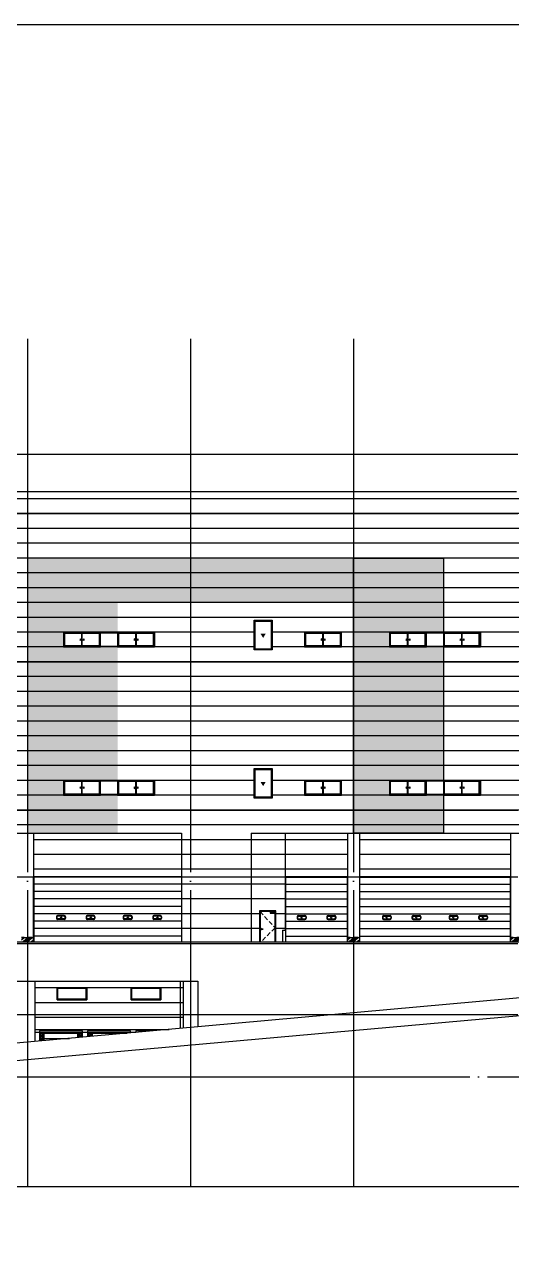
# Model space of a CAD drawing. Header units: millimetres. Extents: x -8000 to 205000, y 0 to 166200.
# Drawn here: x 94430 to 127289, y 83100 to 166200 of the extents above; entities that cross this region are included whole.
import ezdxf
from ezdxf.xclip import XClip

# ---------------------------------------------------------------- set-up
doc = ezdxf.new("R2010")
doc.units = ezdxf.units.MM
doc.header["$LTSCALE"] = 600
doc.header["$MEASUREMENT"] = 0
doc.header["$XCLIPFRAME"] = 0
doc.linetypes.add('CEN', pattern=[62, 60, -1, 0, -1])
doc.linetypes.add('DASHED', pattern=[0.75, 0.5, -0.25])
doc.layers.get('0').update_dxf_attribs({"linetype": 'CONTINUOUS'})
for name, color, linetype in [('8', 8, 'CONTINUOUS'), ('A-ANNO-SYMB', 7, 'CONTINUOUS'), ('A-CEN', 1, 'CEN'), ('A-ELEV-HAT1', 253, 'CONTINUOUS'), ('A-ELEV-MATR1', 8, 'CONTINUOUS'), ('A-ELEV-OUT1', 2, 'CONTINUOUS'), ('A-ELEV-OUT2', 3, 'CONTINUOUS'), ('A-ELEV-OUT4', 9, 'CONTINUOUS'), ('A-ELEV-OUT5', 4, 'CONTINUOUS'), ('A-ELEV-WIN', 4, 'CONTINUOUS'), ('A-ELEV-WIN-OPEN', 6, 'DASHED'), ('A-ELEV-WIN-PAT3', 252, 'CONTINUOUS'), ('색상1', 252, 'CONTINUOUS'), ('충돌방지대', 6, 'CONTINUOUS')]:
    doc.layers.add(name, color=color, linetype=linetype)
doc.layers.add('Defpoint', color=161, linetype='CONTINUOUS', plot=False)

# ---------------------------------------------------------------- blocks, each defined once
blk = doc.blocks.new('기둥 충돌방지-01')
at = {"layer": 'A-ELEV-HAT1'}
h = blk.add_hatch(color=256, dxfattribs=at)
h.dxf.hatch_style = 1
edge = h.paths.add_edge_path()
edge.add_line((0, 612), (0, 367))
edge.add_line((0, 367), (212, 558))
edge.add_line((212, 558), (212, 800))
edge.add_arc((162, 800), 50, 0, 2.91946)
edge.add_line((212, 803), (0, 612))
edge = h.paths.add_edge_path()
edge.add_line((800, 1087), (800, 1331))
edge.add_line((800, 1331), (292, 875))
edge.add_arc((162, 800), 150, 360, 29.84213, ccw=False)
edge.add_line((312, 800), (312, 648))
edge.add_line((312, 648), (488, 806))
edge.add_arc((638, 800), 150, 90, 177.65554, ccw=False)
edge.add_line((638, 950), (648, 950))
edge.add_line((648, 950), (800, 1087))
h.paths.add_polyline_path([(0, 0), (138, 0), (212, 67), (212, 312), (0, 119)])
h.paths.add_polyline_path([(488, 8), (488, 95), (381, 0), (448, 0), (448, 8)])
h.paths.add_polyline_path([(588, 184), (588, 8), (628, 8), (628, 0), (641, 0), (800, 141), (800, 371)])
h.paths.add_polyline_path([(488, 563), (312, 403), (312, 158), (488, 318)])
h.paths.add_polyline_path([(0, 950), (104, 950), (715, 1500), (443, 1500), (0, 1102)])
h.paths.add_polyline_path([(588, 654), (588, 409), (800, 602), (800, 847)])
h.paths.add_polyline_path([(0, 1346), (171, 1500), (0, 1500)])
for points in [[(0, 1346), (171, 1500), (0, 1500)], [(0, 950), (104, 950), (715, 1500), (443, 1500), (0, 1102)], [(588, 654), (588, 409), (800, 602), (800, 847)], [(0, 0), (138, 0), (212, 67), (212, 312), (0, 119)], [(488, 563), (312, 403), (312, 158), (488, 318)], [(488, 8), (488, 95), (381, 0), (448, 0), (448, 8)], [(588, 184), (588, 8), (628, 8), (628, 0), (641, 0), (800, 141), (800, 371)]]:
    blk.add_lwpolyline(points, close=True, dxfattribs=at)
for points in [[(800, 1087), (800, 1331), (292, 875, -0.130952), (312, 800), (312, 648), (488, 806, -0.402279), (638, 950), (648, 950)], [(0, 612), (0, 367), (212, 558), (212, 800, 0.012739), (212, 803)]]:
    blk.add_lwpolyline(points, format="xyb", close=True, dxfattribs=at)
at = {"layer": 'A-ELEV-OUT1'}
for p, q in [((0, 0), (0, 850)), ((800, 0), (800, 850))]:
    blk.add_line(p, q, dxfattribs=at)
at = {"layer": 'A-ELEV-OUT4'}
for p, q in [((0, 1102), (443, 1500)), ((0, 1346), (171, 1500)), ((0, 1500), (800, 1500)), ((104, 950), (715, 1500)), ((312, 893), (800, 1331)), ((588, 654), (800, 847)), ((648, 950), (800, 1087)), ((0, 612), (212, 803)), ((0, 367), (212, 558)), ((0, 119), (212, 312)), ((138, 0), (212, 67)), ((312, 648), (488, 806)), ((312, 403), (488, 563)), ((312, 158), (488, 318)), ((381, 0), (488, 95)), ((588, 409), (800, 602)), ((588, 184), (800, 371)), ((641, 0), (800, 141)), ((493, 0), (493, 0))]:
    blk.add_line(p, q, dxfattribs=at)
at = {"layer": '충돌방지대'}
for p, q in [((-106, 950), (162, 950)), ((-106, 850), (162, 850)), ((906, 950), (638, 950)), ((906, 850), (638, 850)), ((-296, 8), (-116, 8)), ((-296, 0), (-296, 8)), ((-256, 8), (-256, 800)), ((-156, 8), (-156, 800)), ((-116, 0), (-116, 8)), ((172, 8), (352, 8)), ((172, 0), (172, 8)), ((212, 800), (212, 8)), ((312, 800), (312, 8)), ((352, 0), (352, 8)), ((628, 8), (448, 8)), ((448, 0), (448, 8)), ((488, 800), (488, 8)), ((588, 800), (588, 8)), ((628, 0), (628, 8)), ((1096, 8), (916, 8)), ((916, 0), (916, 8)), ((956, 8), (956, 800)), ((1056, 8), (1056, 800)), ((1096, 0), (1096, 8)), ((-296, 0), (-116, 0)), ((172, 0), (352, 0)), ((628, 0), (448, 0)), ((1096, 0), (916, 0))]:
    blk.add_line(p, q, dxfattribs=at)
for centre, radius, start, end in [((-106, 800), 150, 90, 180), ((-106, 800), 50, 90, 180), ((162, 800), 150, 0, 90), ((162, 800), 50, 0, 90), ((638, 800), 150, 90, 180), ((638, 800), 50, 90, 180), ((906, 800), 150, 0, 90), ((906, 800), 50, 0, 90)]:
    blk.add_arc(centre, radius, start, end, dxfattribs=at)
blk = doc.blocks.new('G$CCBD9A60B')
at = {"layer": 'A-ANNO-SYMB'}
blk.add_hatch(color=10, dxfattribs=at).paths.add_polyline_path([(420, 1100), (603, 815), (776, 1100)])
at = {"layer": 'A-ELEV-OUT2'}
blk.add_lwpolyline([(0, 2000), (1200, 2000), (1200, 0), (0, 0)], close=True, dxfattribs=at)
at = {"layer": 'A-ELEV-WIN'}
blk.add_lwpolyline([(60, 1940), (1140, 1940), (1140, 60), (60, 60)], close=True, dxfattribs=at)
blk = doc.blocks.new('G$CEF023C29')
at = {"layer": 'A-ANNO-SYMB', "elevation": -103000}
for points in [[(1123, 443), (1180, 500), (1123, 557)], [(1377, 443), (1320, 500), (1377, 557)], [(4773, 443), (4830, 500), (4773, 557)], [(5027, 443), (4970, 500), (5027, 557)]]:
    blk.add_lwpolyline(points, close=True, dxfattribs=at)
at = {"layer": 'A-ELEV-WIN'}
for p, q in [((2500, 1000, -103000), (0, 1000, -103000)), ((0, 1000, -103000), (0, 0, -103000)), ((40, 40, -103000), (40, 960, -103000)), ((40, 960, -103000), (1230, 960, -103000)), ((80, 80, -103000), (80, 920, -103000)), ((80, 920, -103000), (1230, 920, -103000)), ((1230, 960, -103000), (2460, 960, -103000)), ((1230, 40, -103000), (1230, 960, -103000)), ((1270, 920, -103000), (2420, 920, -103000)), ((1270, 80, -103000), (1270, 920, -103000)), ((2420, 80, -103000), (2420, 920, -103000)), ((2460, 40, -103000), (2460, 960, -103000)), ((2500, 1000, -103000), (2500, 0, -103000)), ((2500, 1000, -103000), (2500, 0, -103000)), ((3650, 1000, -103000), (2500, 1000, -103000)), ((3650, 960, -103000), (2500, 960, -103000)), ((6150, 1000, -103000), (3650, 1000, -103000)), ((3690, 40, -103000), (3690, 960, -103000)), ((3690, 960, -103000), (4880, 960, -103000)), ((3730, 80, -103000), (3730, 920, -103000)), ((3730, 920, -103000), (4880, 920, -103000)), ((4880, 960, -103000), (6110, 960, -103000)), ((4880, 40, -103000), (4880, 960, -103000)), ((4920, 920, -103000), (6070, 920, -103000)), ((4920, 80, -103000), (4920, 920, -103000)), ((6070, 80, -103000), (6070, 920, -103000)), ((6110, 40, -103000), (6110, 960, -103000)), ((6150, 1000, -103000), (6150, 0, -103000)), ((2500, 0, -103000), (0, 0, -103000)), ((40, 40, -103000), (1230, 40, -103000)), ((80, 80, -103000), (1230, 80, -103000)), ((1230, 40, -103000), (2460, 40, -103000)), ((1270, 80, -103000), (2420, 80, -103000)), ((2500, 40, -103000), (3650, 40, -103000)), ((2500, 0, -103000), (3650, 0, -103000)), ((6150, 0, -103000), (3650, 0, -103000)), ((3690, 40, -103000), (4880, 40, -103000)), ((3730, 80, -103000), (4880, 80, -103000)), ((4880, 40, -103000), (6110, 40, -103000)), ((4920, 80, -103000), (6070, 80, -103000))]:
    blk.add_line(p, q, dxfattribs=at)
at = {"layer": 'A-ELEV-WIN', "elevation": -103000}
for points in [[(2500, 0), (0, 0), (0, 1000), (2500, 1000)], [(6150, 0), (3650, 0), (3650, 1000), (6150, 1000)]]:
    blk.add_lwpolyline(points, close=True, dxfattribs=at)
blk = doc.blocks.new('G$C0437542C')
at = {"layer": 'A-ANNO-SYMB', "elevation": -103000}
for points in [[(1123, 443), (1180, 500), (1123, 557)], [(1377, 443), (1320, 500), (1377, 557)]]:
    blk.add_lwpolyline(points, close=True, dxfattribs=at)
at = {"layer": 'A-ELEV-WIN'}
for p, q in [((0, 1000, -103000), (2500, 1000, -103000)), ((0, 1000, -103000), (0, 0, -103000)), ((1270, 960, -103000), (40, 960, -103000)), ((40, 40, -103000), (40, 960, -103000)), ((1230, 920, -103000), (80, 920, -103000)), ((80, 80, -103000), (80, 920, -103000)), ((1230, 80, -103000), (1230, 920, -103000)), ((1270, 40, -103000), (1270, 960, -103000)), ((2460, 960, -103000), (1270, 960, -103000)), ((2420, 920, -103000), (1270, 920, -103000)), ((2420, 80, -103000), (2420, 920, -103000)), ((2460, 40, -103000), (2460, 960, -103000)), ((0, 0, -103000), (2500, 0, -103000)), ((1270, 40, -103000), (40, 40, -103000)), ((1230, 80, -103000), (80, 80, -103000)), ((2420, 80, -103000), (1270, 80, -103000)), ((2460, 40, -103000), (1270, 40, -103000))]:
    blk.add_line(p, q, dxfattribs=at)
at = {"layer": 'A-ELEV-WIN', "elevation": -103000}
blk.add_lwpolyline([(0, 0), (2500, 0), (2500, 1000), (0, 1000)], close=True, dxfattribs=at)
blk = doc.blocks.new('od-h5000-2')
at = {"layer": 'A-ELEV-OUT2'}
for p, q in [((-10200, -500), (-200, -500)), ((-10200, -4900), (-10200, -500))]:
    blk.add_line(p, q, dxfattribs=at)
at = {"layer": 'A-ELEV-WIN-PAT3'}
for p, q in [((-200, -530), (-10170, -530)), ((-10170, -530), (-10170, -4900)), ((-8650, -3205), (-8650, -3295)), ((-8625, -3205), (-8625, -3295)), ((-8130, -3125), (-8570, -3125)), ((-8130, -3150), (-8570, -3150)), ((-8289, -3194), (-8403, -3303)), ((-8289, -3216), (-8361, -3286)), ((-8288, -3234), (-8323, -3270)), ((-8075, -3205), (-8075, -3295)), ((-8050, -3205), (-8050, -3295)), ((-6650, -3205), (-6650, -3295)), ((-6625, -3205), (-6625, -3295)), ((-6130, -3125), (-6570, -3125)), ((-6130, -3150), (-6570, -3150)), ((-6289, -3194), (-6403, -3303)), ((-6289, -3216), (-6361, -3286)), ((-6288, -3234), (-6323, -3270)), ((-6075, -3205), (-6075, -3295)), ((-6050, -3205), (-6050, -3295)), ((-4150, -3205), (-4150, -3295)), ((-4125, -3205), (-4125, -3295)), ((-3630, -3125), (-4070, -3125)), ((-3630, -3150), (-4070, -3150)), ((-3789, -3194), (-3903, -3303)), ((-3789, -3216), (-3861, -3286)), ((-3788, -3234), (-3823, -3270)), ((-3575, -3205), (-3575, -3295)), ((-3550, -3205), (-3550, -3295)), ((-2150, -3205), (-2150, -3295)), ((-2125, -3205), (-2125, -3295)), ((-1630, -3125), (-2070, -3125)), ((-1630, -3150), (-2070, -3150)), ((-1789, -3194), (-1903, -3303)), ((-1789, -3216), (-1861, -3286)), ((-1788, -3234), (-1823, -3270)), ((-1575, -3205), (-1575, -3295)), ((-1550, -3205), (-1550, -3295)), ((-8130, -3350), (-8570, -3350)), ((-8130, -3375), (-8570, -3375)), ((-6130, -3350), (-6570, -3350)), ((-6130, -3375), (-6570, -3375)), ((-3630, -3350), (-4070, -3350)), ((-3630, -3375), (-4070, -3375)), ((-1630, -3350), (-2070, -3350)), ((-1630, -3375), (-2070, -3375))]:
    blk.add_line(p, q, dxfattribs=at)
for points in [[(-200, -500), (-10170, -500)], [(-200, -1000), (-10170, -1000)], [(-200, -1500), (-10170, -1500)], [(-200, -2000), (-10170, -2000)], [(-200, -2500), (-10170, -2500)], [(-200, -3000), (-10170, -3000)], [(-200, -3500), (-10170, -3500)], [(-200, -4000), (-10170, -4000)], [(-200, -4500), (-10170, -4500)]]:
    blk.add_lwpolyline(points, dxfattribs=at)
for centre, radius, start, end in [((-8570, -3205), 80, 90, 180), ((-8570, -3295), 80, 180, 270), ((-8570, -3205), 55, 90, 180), ((-8570, -3295), 55, 180, 270), ((-8130, -3205), 80, 0, 90), ((-8130, -3205), 55, 0, 90), ((-8130, -3295), 80, 270, 0), ((-8130, -3295), 55, 270, 0), ((-6570, -3205), 80, 90, 180), ((-6570, -3295), 80, 180, 270), ((-6570, -3205), 55, 90, 180), ((-6570, -3295), 55, 180, 270), ((-6130, -3205), 80, 0, 90), ((-6130, -3205), 55, 0, 90), ((-6130, -3295), 80, 270, 0), ((-6130, -3295), 55, 270, 0), ((-4070, -3205), 80, 90, 180), ((-4070, -3295), 80, 180, 270), ((-4070, -3205), 55, 90, 180), ((-4070, -3295), 55, 180, 270), ((-3630, -3205), 80, 0, 90), ((-3630, -3205), 55, 0, 90), ((-3630, -3295), 80, 270, 0), ((-3630, -3295), 55, 270, 0), ((-2070, -3205), 80, 90, 180), ((-2070, -3295), 80, 180, 270), ((-2070, -3205), 55, 90, 180), ((-2070, -3295), 55, 180, 270), ((-1630, -3205), 80, 0, 90), ((-1630, -3205), 55, 0, 90), ((-1630, -3295), 80, 270, 0), ((-1630, -3295), 55, 270, 0)]:
    blk.add_arc(centre, radius, start, end, dxfattribs=at)
blk = doc.blocks.new('od-h5000')
at = {"layer": 'A-ELEV-OUT2'}
for p, q in [((10200, -500), (0, -500)), ((0, -500), (0, -4900)), ((10200, -4900), (10200, -500))]:
    blk.add_line(p, q, dxfattribs=at)
at = {"layer": 'A-ELEV-WIN-PAT3'}
for p, q in [((30, -4900), (30, -530)), ((30, -530), (10170, -530)), ((10170, -530), (10170, -4900)), ((1550, -3205), (1550, -3295)), ((1575, -3205), (1575, -3295)), ((1630, -3125), (2070, -3125)), ((1630, -3150), (2070, -3150)), ((1788, -3234), (1823, -3270)), ((1789, -3194), (1903, -3303)), ((1789, -3216), (1861, -3286)), ((2125, -3205), (2125, -3295)), ((2150, -3205), (2150, -3295)), ((3550, -3205), (3550, -3295)), ((3575, -3205), (3575, -3295)), ((3630, -3125), (4070, -3125)), ((3630, -3150), (4070, -3150)), ((3788, -3234), (3823, -3270)), ((3789, -3194), (3903, -3303)), ((3789, -3216), (3861, -3286)), ((4125, -3205), (4125, -3295)), ((4150, -3205), (4150, -3295)), ((6050, -3205), (6050, -3295)), ((6075, -3205), (6075, -3295)), ((6130, -3125), (6570, -3125)), ((6130, -3150), (6570, -3150)), ((6288, -3234), (6323, -3270)), ((6289, -3194), (6403, -3303)), ((6289, -3216), (6361, -3286)), ((6625, -3205), (6625, -3295)), ((6650, -3205), (6650, -3295)), ((8050, -3205), (8050, -3295)), ((8075, -3205), (8075, -3295)), ((8130, -3125), (8570, -3125)), ((8130, -3150), (8570, -3150)), ((8288, -3234), (8323, -3270)), ((8289, -3194), (8403, -3303)), ((8289, -3216), (8361, -3286)), ((8625, -3205), (8625, -3295)), ((8650, -3205), (8650, -3295)), ((1630, -3350), (2070, -3350)), ((1630, -3375), (2070, -3375)), ((3630, -3350), (4070, -3350)), ((3630, -3375), (4070, -3375)), ((6130, -3350), (6570, -3350)), ((6130, -3375), (6570, -3375)), ((8130, -3350), (8570, -3350)), ((8130, -3375), (8570, -3375))]:
    blk.add_line(p, q, dxfattribs=at)
for points in [[(30, -500), (10170, -500)], [(30, -1000), (10170, -1000)], [(30, -1500), (10170, -1500)], [(30, -2000), (10170, -2000)], [(30, -2500), (10170, -2500)], [(30, -3000), (10170, -3000)], [(30, -3500), (10170, -3500)], [(30, -4000), (10170, -4000)], [(30, -4500), (10170, -4500)]]:
    blk.add_lwpolyline(points, dxfattribs=at)
for centre, radius, start, end in [((1630, -3205), 80, 90, 180), ((1630, -3295), 80, 180, 270), ((1630, -3205), 55, 90, 180), ((1630, -3295), 55, 180, 270), ((2070, -3205), 80, 0, 90), ((2070, -3205), 55, 0, 90), ((2070, -3295), 80, 270, 0), ((2070, -3295), 55, 270, 0), ((3630, -3205), 80, 90, 180), ((3630, -3295), 80, 180, 270), ((3630, -3205), 55, 90, 180), ((3630, -3295), 55, 180, 270), ((4070, -3205), 80, 0, 90), ((4070, -3205), 55, 0, 90), ((4070, -3295), 80, 270, 0), ((4070, -3295), 55, 270, 0), ((6130, -3205), 80, 90, 180), ((6130, -3295), 80, 180, 270), ((6130, -3205), 55, 90, 180), ((6130, -3295), 55, 180, 270), ((6570, -3205), 80, 0, 90), ((6570, -3205), 55, 0, 90), ((6570, -3295), 80, 270, 0), ((6570, -3295), 55, 270, 0), ((8130, -3205), 80, 90, 180), ((8130, -3295), 80, 180, 270), ((8130, -3205), 55, 90, 180), ((8130, -3295), 55, 180, 270), ((8570, -3205), 80, 0, 90), ((8570, -3205), 55, 0, 90), ((8570, -3295), 80, 270, 0), ((8570, -3295), 55, 270, 0)]:
    blk.add_arc(centre, radius, start, end, dxfattribs=at)
blk = doc.blocks.new('G$C96EAABE0')
at = {"layer": 'A-ELEV-OUT2'}
for p, q in [((4200, 4400), (0, 4400)), ((0, 4400), (0, 0)), ((4200, 0), (4200, 4400))]:
    blk.add_line(p, q, dxfattribs=at)
at = {"layer": 'A-ELEV-WIN-PAT3'}
for p, q in [((30, 0), (30, 4370)), ((30, 4370), (4170, 4370)), ((4170, 4370), (4170, 0)), ((800, 1695), (800, 1605)), ((825, 1695), (825, 1605)), ((880, 1775), (1320, 1775)), ((880, 1750), (1320, 1750)), ((1038, 1666), (1073, 1630)), ((1039, 1706), (1153, 1597)), ((1039, 1684), (1111, 1614)), ((1375, 1695), (1375, 1605)), ((1400, 1695), (1400, 1605)), ((2800, 1695), (2800, 1605)), ((2825, 1695), (2825, 1605)), ((2880, 1775), (3320, 1775)), ((2880, 1750), (3320, 1750)), ((3038, 1666), (3073, 1630)), ((3039, 1706), (3153, 1597)), ((3039, 1684), (3111, 1614)), ((3375, 1695), (3375, 1605)), ((3400, 1695), (3400, 1605)), ((880, 1550), (1320, 1550)), ((880, 1525), (1320, 1525)), ((2880, 1550), (3320, 1550)), ((2880, 1525), (3320, 1525))]:
    blk.add_line(p, q, dxfattribs=at)
for points in [[(30, 4400), (4170, 4400)], [(30, 3900), (4170, 3900)], [(30, 3400), (4170, 3400)], [(30, 2900), (4170, 2900)], [(30, 2400), (4170, 2400)], [(30, 1900), (4170, 1900)], [(30, 1400), (4170, 1400)], [(30, 900), (4170, 900)], [(30, 400), (4170, 400)]]:
    blk.add_lwpolyline(points, dxfattribs=at)
for centre, radius, start, end in [((880, 1695), 80, 90, 180), ((880, 1695), 55, 90, 180), ((1320, 1695), 80, 0, 90), ((1320, 1695), 55, 0, 90), ((2880, 1695), 80, 90, 180), ((2880, 1695), 55, 90, 180), ((3320, 1695), 80, 0, 90), ((3320, 1695), 55, 0, 90), ((880, 1605), 80, 180, 270), ((880, 1605), 55, 180, 270), ((1320, 1605), 80, 270, 0), ((1320, 1605), 55, 270, 0), ((2880, 1605), 80, 180, 270), ((2880, 1605), 55, 180, 270), ((3320, 1605), 80, 270, 0), ((3320, 1605), 55, 270, 0)]:
    blk.add_arc(centre, radius, start, end, dxfattribs=at)
blk = doc.blocks.new('G$C4056F6B6')
blk.add_lwpolyline([(0, 800), (2000, 800), (2000, 0), (0, 0)], close=True)
at = {"layer": 'A-ELEV-WIN'}
for p, q in [((0, 800), (2000, 800)), ((0, 800), (0, 0)), ((0, 0), (2000, 0)), ((1020, 760), (40, 760)), ((40, 40), (40, 760)), ((1020, 40), (40, 40)), ((1960, 760), (1020, 760)), ((1960, 40), (1020, 40)), ((1960, 40), (1960, 760))]:
    blk.add_line(p, q, dxfattribs=at)
blk.add_lwpolyline([(0, 0), (2000, 0), (2000, 800), (0, 800)], close=True, dxfattribs=at)

msp = doc.modelspace()

# ---------------------------------------------------------------- hatches: boundary and pattern name
at = {"layer": '색상1'}
h = msp.add_hatch(color=256, dxfattribs=at)
h.dxf.hatch_style = 1
h.paths.add_polyline_path([(100705, 114212), (97055, 114212), (97055, 115212), (100705, 115212), (100705, 124212), (97055, 124212), (97055, 125212), (100705, 125212), (100705, 130212), (94630, 130212), (94630, 111662), (100705, 111662)])
h = msp.add_hatch(color=256, dxfattribs=at)
h.dxf.hatch_style = 1
h.paths.add_polyline_path([(100704, 130212), (116630, 130212), (116630, 127212), (100704, 127212)])
h = msp.add_hatch(color=256, dxfattribs=at)
h.dxf.hatch_style = 1
h.paths.add_polyline_path([(122705, 114212), (119055, 114212), (119055, 115212), (122705, 115212), (122705, 124212), (119055, 124212), (119055, 125212), (122705, 125212), (122705, 130212), (116630, 130212), (116630, 111662), (122705, 111662)])

# ---------------------------------------------------------------- linework, layer by layer
at = {"layer": '8'}
msp.add_line((104930, 101662), (104930, 98479), dxfattribs=at)
at = {"layer": '8', "color": 252}
for p, q in [((95430, 98159), (95730, 98159)), ((95430, 98159), (95730, 98159)), ((95430, 98159), (95730, 98159)), ((95430, 98109), (95730, 98109)), ((95430, 98109), (95730, 98109)), ((95430, 98109), (95730, 98109)), ((95430, 98109), (95730, 98109)), ((98030, 98159), (98330, 98159)), ((98030, 98159), (98330, 98159)), ((98030, 98159), (98330, 98159)), ((98030, 98109), (98330, 98109)), ((98030, 98109), (98330, 98109)), ((98030, 98109), (98330, 98109)), ((98030, 98109), (98330, 98109)), ((98680, 98159), (98980, 98159)), ((98680, 98159), (98980, 98159)), ((98680, 98159), (98980, 98159)), ((98680, 98109), (98980, 98109)), ((98680, 98109), (98980, 98109)), ((98680, 98109), (98980, 98109)), ((98680, 98109), (98980, 98109)), ((101280, 98159), (101358, 98159)), ((101280, 98159), (101358, 98159)), ((101280, 98159), (101358, 98159)), ((95430, 98009), (95730, 98009)), ((95430, 98009), (95730, 98009)), ((95430, 98009), (95730, 98009)), ((95430, 98009), (95730, 98009)), ((95430, 97909), (95730, 97909)), ((95430, 97909), (95730, 97909)), ((95430, 97909), (95730, 97909)), ((95430, 97909), (95730, 97909)), ((95430, 97809), (95730, 97809)), ((95430, 97809), (95730, 97809)), ((95430, 97809), (95730, 97809)), ((95430, 97809), (95730, 97809)), ((95430, 97709), (95730, 97709)), ((95430, 97709), (95730, 97709)), ((95430, 97709), (95730, 97709)), ((95430, 97709), (95730, 97709)), ((95730, 97809), (97451, 97809)), ((98030, 98009), (98330, 98009)), ((98030, 97909), (98330, 97909)), ((98030, 97909), (98330, 97909)), ((98030, 97909), (98330, 97909)), ((98030, 97909), (98330, 97909)), ((98680, 98009), (98980, 98009)), ((98680, 98009), (98980, 98009)), ((98680, 98009), (98980, 98009)), ((98680, 98009), (98980, 98009))]:
    msp.add_line(p, q, dxfattribs=at)
msp.add_lwpolyline([(98330, 98159), (98330, 98309), (95430, 98309), (95430, 98159), (95730, 98159), (98030, 98159)], close=True, dxfattribs=at)
for points in [[(95730, 97655), (95730, 98159), (95430, 98159), (95430, 97628)], [(95530, 97637), (95530, 98159), (95630, 98159), (95630, 97646)], [(98030, 97861), (98030, 98159), (95730, 98159), (95730, 97655)], [(98330, 97888), (98330, 98159), (98030, 98159), (98030, 97861)], [(98130, 97870), (98130, 98159), (98230, 98159), (98230, 97879)], [(101580, 98179), (101580, 98309), (98680, 98309), (98680, 98159), (98980, 98159), (101280, 98159), (101358, 98159)], [(98980, 97946), (98980, 98159), (98680, 98159), (98680, 97919)], [(98780, 97928), (98780, 98159), (98880, 98159), (98880, 97937)], [(101280, 98152), (101280, 98159), (98980, 98159), (98980, 97946)], [(101358, 98159), (101280, 98159), (101280, 98152)], [(103032, 98309), (101930, 98309), (101930, 98211)]]:
    msp.add_lwpolyline(points, dxfattribs=at)
at = {"layer": 'A-CEN'}
for p, q in [((94630, 145012), (94630, 87812)), ((105630, 145012), (105630, 87812)), ((116630, 145012), (116630, 87812)), ((17320, 137212), (183000, 137212)), ((17320, 133212), (183000, 133212)), ((17320, 123212), (183000, 123212)), ((17320, 113212), (183000, 113212)), ((17320, 108712), (182166, 108712)), ((17320, 104212), (182166, 104212)), ((17320, 99412), (182166, 99412)), ((51275, 95212), (182166, 95212))]:
    msp.add_line(p, q, dxfattribs=at)
at = {"layer": 'A-ELEV-MATR1'}
for p, q in [((150230, 134212), (43680, 134212)), ((150230, 133212), (43680, 133212)), ((150230, 132212), (43680, 132212)), ((136330, 131212), (43680, 131212)), ((150230, 130212), (43680, 130212)), ((150230, 129212), (43680, 129212)), ((150230, 128212), (43680, 128212)), ((150230, 127212), (43680, 127212)), ((150230, 126212), (43680, 126212)), ((109930, 125212), (74630, 125212)), ((150230, 125212), (111130, 125212)), ((109930, 124212), (74630, 124212)), ((150230, 124212), (111130, 124212)), ((150230, 123212), (43680, 123212)), ((150230, 122212), (43680, 122212)), ((136330, 121212), (43680, 121212)), ((150230, 120212), (43680, 120212)), ((150230, 119212), (43680, 119212)), ((150230, 118212), (43680, 118212)), ((150230, 117212), (43680, 117212)), ((150230, 116212), (43680, 116212)), ((109930, 115212), (74630, 115212)), ((150230, 115212), (111130, 115212)), ((109930, 114212), (74630, 114212)), ((150230, 114212), (111130, 114212)), ((150230, 113212), (43680, 113212)), ((150230, 112212), (43680, 112212)), ((116230, 111212), (95030, 111212)), ((127230, 111212), (117030, 111212)), ((116230, 110212), (95030, 110212)), ((127230, 110212), (117030, 110212)), ((116230, 109212), (95030, 109212)), ((127230, 109212), (117030, 109212)), ((112030, 108212), (105030, 108212)), ((112030, 107212), (105030, 107212)), ((110280, 106212), (105030, 106212)), ((112030, 106212), (111380, 106212)), ((110280, 105212), (105030, 105212)), ((112030, 105212), (111380, 105212)), ((105130, 101212), (95130, 101212)), ((105130, 100212), (95130, 100212)), ((105130, 99212), (95130, 99212)), ((101947, 98212), (95130, 98212))]:
    msp.add_line(p, q, dxfattribs=at)
at = {"layer": 'A-ELEV-OUT1'}
for p, q in [((73230, 111662), (105030, 111662)), ((95030, 111662), (95030, 104312)), ((105030, 111662), (105030, 104312)), ((109730, 111662), (145230, 111662)), ((109730, 111662), (109730, 104312)), ((116230, 111662), (116230, 104312)), ((117030, 111662), (117030, 104312)), ((127230, 111662), (127230, 104312)), ((69630, 104312), (138274, 104312)), ((69630, 101662), (106130, 101662)), ((152230, 101512), (69630, 94112)), ((95130, 101662), (95130, 97601)), ((105130, 101662), (105130, 98497)), ((106130, 101662), (106130, 98587)), ((95130, 98412), (104179, 98412))]:
    msp.add_line(p, q, dxfattribs=at)
msp.add_lwpolyline([(61630, 134712), (127630, 134712)], dxfattribs=at)
at = {"layer": 'A-ELEV-OUT2'}
msp.add_lwpolyline([(111380, 104312), (111380, 106412), (110280, 106412), (110280, 104312)], dxfattribs=at)
at = {"layer": 'A-ELEV-OUT5'}
for p, q in [((112030, 105112), (112030, 111662)), ((111830, 105112), (111830, 104312)), ((111830, 105112), (112030, 105112)), ((112030, 105112), (112030, 104312)), ((152177, 102712), (69630, 95317))]:
    msp.add_line(p, q, dxfattribs=at)
at = {"layer": 'A-ELEV-WIN'}
for p, q in [((110325, 106367), (110325, 104312)), ((111335, 106367), (110325, 106367)), ((111335, 104312), (111335, 106367)), ((110388, 105206), (110535, 105206)), ((110423, 105186), (110507, 105186))]:
    msp.add_line(p, q, dxfattribs=at)
msp.add_lwpolyline([(111014, 106328), (111014, 106261), (111288, 106261), (111288, 106328)], close=True, dxfattribs=at)
for centre, radius, start, end in [((110388, 105187), 37.3, 22.93351, 359.06151), ((110388, 105186), 20, 90, 316.79224), ((110440, 105138), 51.4, 109.86738, 137.31229), ((110509, 105223), 37.2, 267.58008, 322.19896), ((110535, 105203), 3, 13.27695, 90), ((110532, 105203), 6.09, 339.58624, 13.27695)]:
    msp.add_arc(centre, radius, start, end, dxfattribs=at)
at = {"layer": 'A-ELEV-WIN-OPEN'}
for p, q in [((110325, 106367), (111335, 105262)), ((111335, 105262), (110381, 104312))]:
    msp.add_line(p, q, dxfattribs=at)
at = {"layer": 'Defpoint'}
msp.add_line((27645, 87812), (185659, 87812), dxfattribs=at)
msp.add_lwpolyline([(-8000, 166200), (205000, 166200), (205000, 0), (-8000, 0)], close=True, dxfattribs=at)
at = {"layer": '색상1'}
msp.add_lwpolyline([(116630, 130212), (122705, 130212), (122705, 111662), (116630, 111662)], close=True, dxfattribs=at)

# ---------------------------------------------------------------- block references
for name, p in [('G$CCBD9A60B', (109930, 124012)), ('G$C0437542C', (113330, 124212, 103000)), ('G$CCBD9A60B', (109930, 114012)), ('G$C0437542C', (113330, 114212, 103000)), ('od-h5000-2', (105230, 109212)), ('G$C96EAABE0', (112030, 104312)), ('od-h5000', (117030, 109212)), ('G$C4056F6B6', (96630, 100412, 103000)), ('G$C4056F6B6', (101630, 100412, 103000))]:
    msp.add_blockref(name, p)
at = {"xscale": -1}
for p in [(103205, 124212), (125205, 124212), (103205, 114212), (125205, 114212)]:
    msp.add_blockref('G$CEF023C29', p, dxfattribs=at)
ref = msp.add_blockref('기둥 충돌방지-01', (94230, 103112))
XClip(ref).set_block_clipping_path([(0.0000000519, 1199.9999999999), (800.0000000519, 1500)])
ref = msp.add_blockref('기둥 충돌방지-01', (116230, 103112))
XClip(ref).set_block_clipping_path([(0.0000000519, 1199.9999999999), (800.0000000519, 1500)])
ref = msp.add_blockref('기둥 충돌방지-01', (127230, 103112))
XClip(ref).set_block_clipping_path([(0.0000000519, 1199.9999999999), (800.0000000519, 1500)])

doc.saveas('drawing.dxf')
